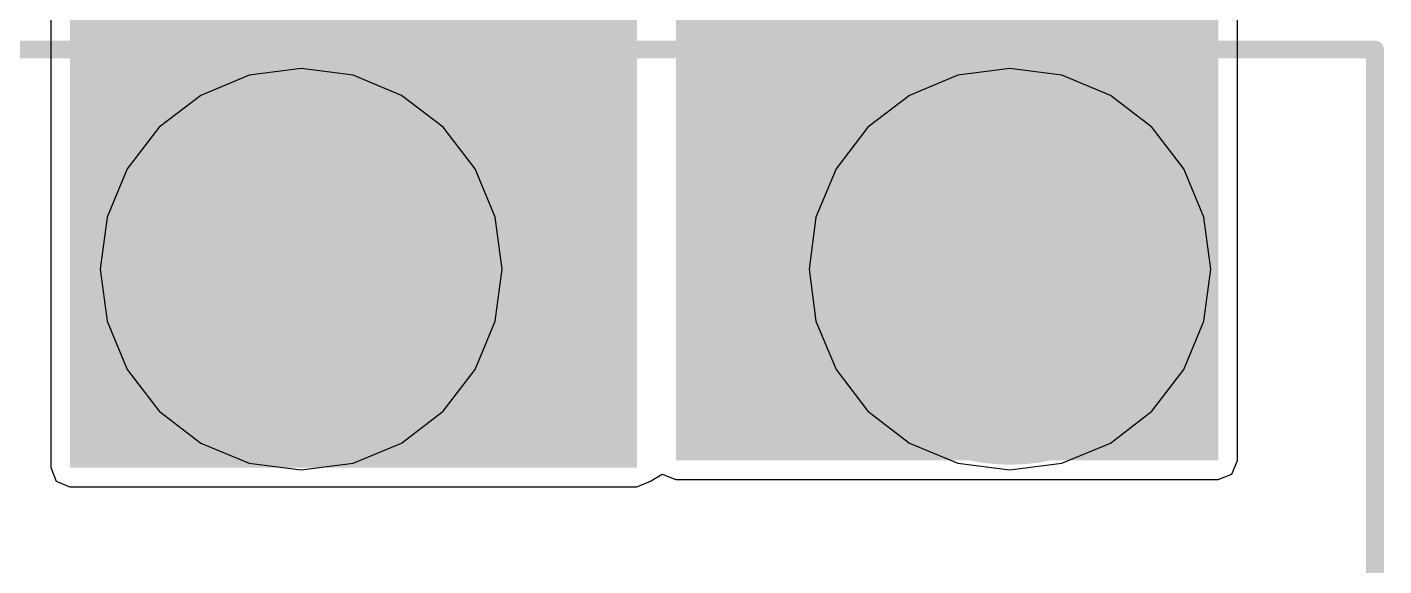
# Model space of a CAD drawing. Header units: millimetres. Extents: x -0.27 to 4.7, y -0.39 to 2.83.
# Drawn here: x 3.4247 to 3.8075, y 0.1592 to 0.3114 of the extents above; entities that cross this region are included whole.
import ezdxf

# ---------------------------------------------------------------- set-up
doc = ezdxf.new("R2010")
doc.units = ezdxf.units.MM
doc.header["$MEASUREMENT"] = 0
for name, color, linetype in [('BottomLayer', 5, 'Continuous'), ('BottomSolder', 6, 'Continuous'), ('MultiLayer', 9, 'Continuous'), ('PadHoleLayer', 156, 'Continuous'), ('TopLayer', 1, 'Continuous'), ('TopOverlay', 2, 'Continuous'), ('TopSolder', 216, 'Continuous')]:
    doc.layers.add(name, color=color, linetype=linetype)

# ---------------------------------------------------------------- blocks, each defined once
blk = doc.blocks.new('HA0200500000G_10')
at = {"layer": 'BottomLayer'}
h = blk.add_hatch(color=5, dxfattribs=at)
edge = h.paths.add_edge_path()
edge.add_arc((-0.1, 0.15), 0.05118, 0, 360)
h = blk.add_hatch(color=5, dxfattribs=at)
edge = h.paths.add_edge_path()
edge.add_arc((0.1, 0.15), 0.05118, 0, 360)
at = {"layer": 'BottomSolder'}
h = blk.add_hatch(color=6, dxfattribs=at)
edge = h.paths.add_edge_path()
edge.add_arc((-0.1, 0.15), 0.05518, 0, 360)
h = blk.add_hatch(color=6, dxfattribs=at)
edge = h.paths.add_edge_path()
edge.add_arc((0.1, 0.15), 0.05518, 0, 360)
at = {"layer": 'MultiLayer'}
h = blk.add_hatch(color=9, dxfattribs=at)
edge = h.paths.add_edge_path()
edge.add_arc((-0.1, 0.15), 0.05118, 0, 360)
h = blk.add_hatch(color=9, dxfattribs=at)
edge = h.paths.add_edge_path()
edge.add_arc((0.1, 0.15), 0.05118, 0, 360)
at = {"layer": 'PadHoleLayer'}
h = blk.add_hatch(color=156, dxfattribs=at)
edge = h.paths.add_edge_path()
edge.add_arc((-0.1, 0.15), 0.02559, 0, 360)
h = blk.add_hatch(color=156, dxfattribs=at)
edge = h.paths.add_edge_path()
edge.add_arc((0.1, 0.15), 0.02559, 0, 360)
at = {"layer": 'TopLayer'}
h = blk.add_hatch(color=1, dxfattribs=at)
edge = h.paths.add_edge_path()
edge.add_arc((-0.1, 0.15), 0.05118, 0, 360)
h = blk.add_hatch(color=1, dxfattribs=at)
edge = h.paths.add_edge_path()
edge.add_arc((0.1, 0.15), 0.05118, 0, 360)
at = {"layer": 'TopSolder'}
h = blk.add_hatch(color=216, dxfattribs=at)
edge = h.paths.add_edge_path()
edge.add_arc((-0.1, 0.15), 0.05518, 0, 360)
h = blk.add_hatch(color=216, dxfattribs=at)
edge = h.paths.add_edge_path()
edge.add_arc((0.1, 0.15), 0.05518, 0, 360)
at = {"layer": 'TopOverlay', "const_width": 0.005}
for points in [[(-0.301, 0.212), (0.203, 0.212)], [(0.203, -0.21), (0.203, 0.212)]]:
    blk.add_lwpolyline(points, dxfattribs=at)
at = {"layer": 'TopOverlay', "const_width": 0.0025}
blk.add_lwpolyline([(0.20175, 0.212, 1), (0.20425, 0.212, 1)], format="xyb", close=True, dxfattribs=at)
blk.add_lwpolyline([(0.20175, 0.212, 1), (0.20425, 0.212, 1)], format="xyb", close=True, dxfattribs=at)

msp = doc.modelspace()

# ---------------------------------------------------------------- hatches: boundary and pattern name
at = {"layer": 'TopLayer'}
for points in [[(3.59673, 0.365), (3.43673, 0.365), (3.43673, 0.187), (3.59673, 0.187)], [(3.60773, 0.189), (3.76077, 0.189), (3.76077, 0.365), (3.60773, 0.365)]]:
    msp.add_hatch(color=1, dxfattribs=at).paths.add_polyline_path(points)

# ---------------------------------------------------------------- linework, layer by layer
at = {"layer": 'BottomLayer'}
for p, q in [((3.502, 0.29967), (3.48733, 0.29774)), ((3.51667, 0.29774), (3.502, 0.29967)), ((3.702, 0.29967), (3.68733, 0.29774)), ((3.71667, 0.29774), (3.702, 0.29967)), ((3.48733, 0.29774), (3.47367, 0.29207)), ((3.53033, 0.29207), (3.51667, 0.29774)), ((3.68733, 0.29774), (3.67367, 0.29207)), ((3.73033, 0.29207), (3.71667, 0.29774)), ((3.47367, 0.29207), (3.46193, 0.28307)), ((3.54207, 0.28307), (3.53033, 0.29207)), ((3.67367, 0.29207), (3.66193, 0.28307)), ((3.74207, 0.28307), (3.73033, 0.29207)), ((3.46193, 0.28307), (3.45293, 0.27133)), ((3.55107, 0.27133), (3.54207, 0.28307)), ((3.66193, 0.28307), (3.65293, 0.27133)), ((3.75107, 0.27133), (3.74207, 0.28307)), ((3.45293, 0.27133), (3.44726, 0.25767)), ((3.55674, 0.25767), (3.55107, 0.27133)), ((3.65293, 0.27133), (3.64726, 0.25767)), ((3.75674, 0.25767), (3.75107, 0.27133)), ((3.44726, 0.25767), (3.44533, 0.243)), ((3.55867, 0.243), (3.55674, 0.25767)), ((3.64726, 0.25767), (3.64533, 0.243)), ((3.75867, 0.243), (3.75674, 0.25767)), ((3.44533, 0.243), (3.44726, 0.22833)), ((3.55674, 0.22833), (3.55867, 0.243)), ((3.64533, 0.243), (3.64726, 0.22833)), ((3.75674, 0.22833), (3.75867, 0.243)), ((3.44726, 0.22833), (3.45293, 0.21467)), ((3.55107, 0.21467), (3.55674, 0.22833)), ((3.64726, 0.22833), (3.65293, 0.21467)), ((3.75107, 0.21467), (3.75674, 0.22833)), ((3.45293, 0.21467), (3.46193, 0.20293)), ((3.54207, 0.20293), (3.55107, 0.21467)), ((3.65293, 0.21467), (3.66193, 0.20293)), ((3.74207, 0.20293), (3.75107, 0.21467)), ((3.46193, 0.20293), (3.47367, 0.19393)), ((3.53033, 0.19393), (3.54207, 0.20293)), ((3.66193, 0.20293), (3.67367, 0.19393)), ((3.73033, 0.19393), (3.74207, 0.20293)), ((3.47367, 0.19393), (3.48733, 0.18826)), ((3.51667, 0.18826), (3.53033, 0.19393)), ((3.67367, 0.19393), (3.68733, 0.18826)), ((3.71667, 0.18826), (3.73033, 0.19393)), ((3.48733, 0.18826), (3.502, 0.18633)), ((3.502, 0.18633), (3.51667, 0.18826)), ((3.68733, 0.18826), (3.702, 0.18633)), ((3.702, 0.18633), (3.71667, 0.18826))]:
    msp.add_line(p, q, dxfattribs=at)
at = {"layer": 'TopLayer'}
for p, q in [((3.43132, 0.365), (3.43132, 0.187)), ((3.76618, 0.189), (3.76618, 0.365)), ((3.76459, 0.18517), (3.76618, 0.189)), ((3.43132, 0.187), (3.4329, 0.18317)), ((3.60056, 0.18317), (3.6039, 0.18517)), ((3.6039, 0.18517), (3.60773, 0.18359)), ((3.76077, 0.18359), (3.76459, 0.18517)), ((3.4329, 0.18317), (3.43673, 0.18159)), ((3.43673, 0.18159), (3.59673, 0.18159)), ((3.59673, 0.18159), (3.60056, 0.18317)), ((3.60773, 0.18359), (3.76077, 0.18359))]:
    msp.add_line(p, q, dxfattribs=at)
at = {"layer": 'TopLayer', "const_width": 0.04}
for points in [[(3.50599, 0.24395), (3.51759, 0.25555)], [(3.50137, 0.24395), (3.50207, 0.24465)], [(3.70137, 0.24395), (3.70157, 0.24415)], [(3.70259, 0.24735), (3.70599, 0.24395)]]:
    msp.add_lwpolyline(points, dxfattribs=at)
at = {"layer": 'TopLayer', "const_width": 0.02}
for points in [[(3.50759, 0.25555, 1), (3.52759, 0.25555, 1)], [(3.49207, 0.24465, 1), (3.51207, 0.24465, 1)], [(3.69157, 0.24415, 1), (3.71157, 0.24415, 1)], [(3.69259, 0.24735, 1), (3.71259, 0.24735, 1)], [(3.49137, 0.24395, 1), (3.51137, 0.24395, 1)], [(3.49599, 0.24395, 1), (3.51599, 0.24395, 1)], [(3.69137, 0.24395, 1), (3.71137, 0.24395, 1)], [(3.69599, 0.24395, 1), (3.71599, 0.24395, 1)]]:
    msp.add_lwpolyline(points, format="xyb", close=True, dxfattribs=at)

# ---------------------------------------------------------------- block references
msp.add_blockref('HA0200500000G_10', (3.602, 0.093))

doc.saveas('drawing.dxf')
